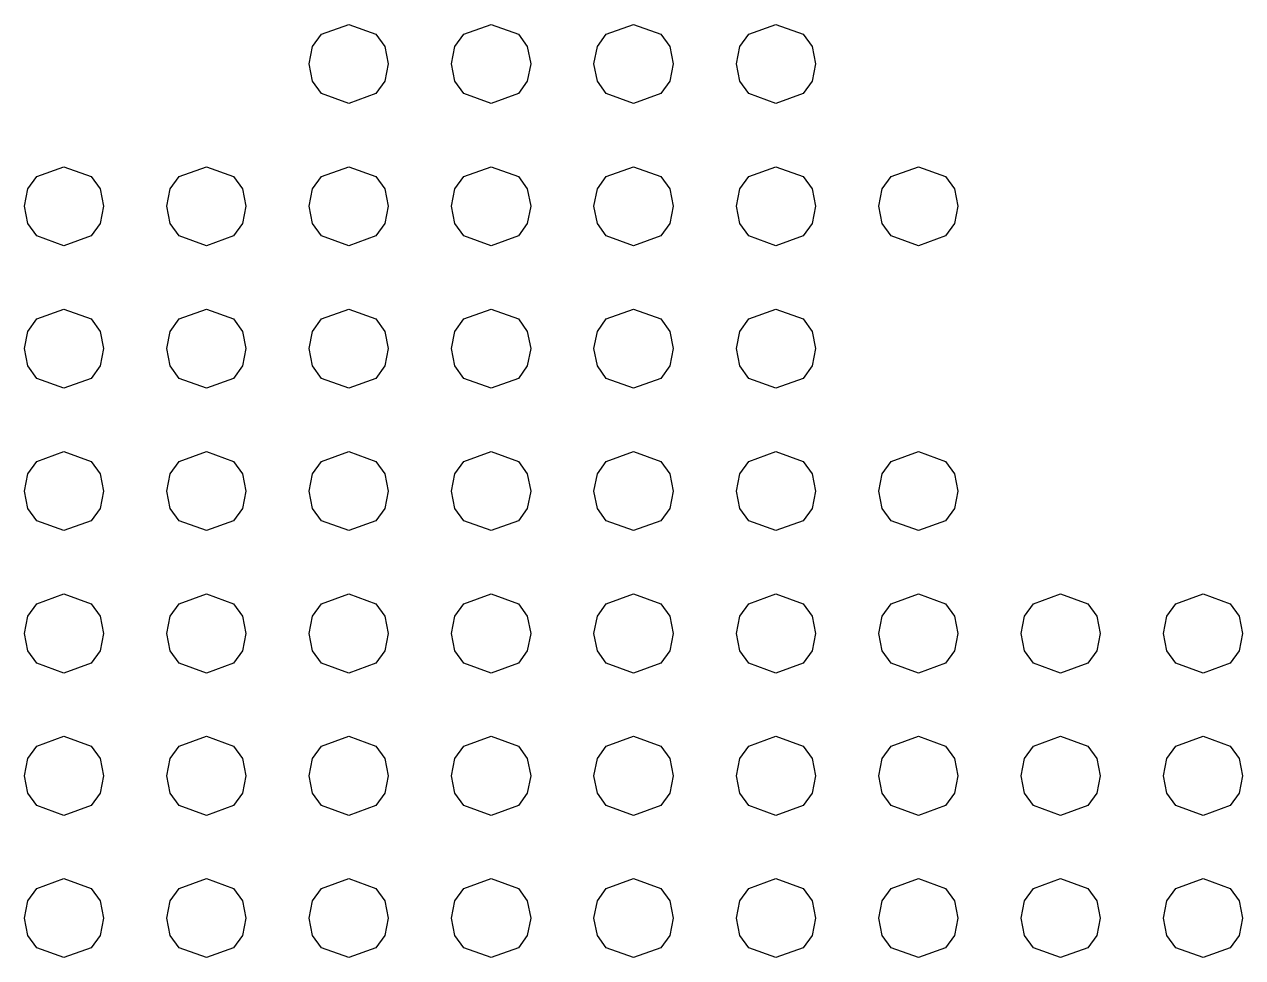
# Model space of a CAD drawing. Extents: x 46 to 166, y 67 to 145.
# Drawn here: x 106.83 to 134.23, y 124.45 to 145.44 of the extents above; entities that cross this region are included whole.
import ezdxf

# ---------------------------------------------------------------- set-up
doc = ezdxf.new("R2010")
doc.units = 0

msp = doc.modelspace()

# ---------------------------------------------------------------- linework, layer by layer
at = {"layer": 'Layer 1'}
for p, q in [((113.511762, 145.218243), (114.123785, 145.440657)), ((114.123785, 145.440657), (114.735808, 145.218243)), ((116.714762, 145.218243), (117.326785, 145.440657)), ((117.326785, 145.440657), (117.938808, 145.218243)), ((119.917762, 145.218243), (120.529785, 145.440657)), ((120.529785, 145.440657), (121.141808, 145.218243)), ((123.121762, 145.218243), (123.733785, 145.440657)), ((123.733785, 145.440657), (124.345808, 145.218243)), ((113.310073, 144.940225), (113.511762, 145.218243)), ((114.735808, 145.218243), (114.937497, 144.940225)), ((116.513073, 144.940225), (116.714762, 145.218243)), ((117.938808, 145.218243), (118.140497, 144.940225)), ((119.716073, 144.940225), (119.917762, 145.218243)), ((121.141808, 145.218243), (121.343497, 144.940225)), ((122.920073, 144.940225), (123.121762, 145.218243)), ((124.345808, 145.218243), (124.547497, 144.940225)), ((113.23357, 144.551), (113.310073, 144.940225)), ((114.937497, 144.940225), (115.014, 144.551)), ((116.43657, 144.551), (116.513073, 144.940225)), ((118.140497, 144.940225), (118.217, 144.551)), ((119.63957, 144.551), (119.716073, 144.940225)), ((121.343497, 144.940225), (121.42, 144.551)), ((122.84357, 144.551), (122.920073, 144.940225)), ((124.547497, 144.940225), (124.624, 144.551)), ((113.310073, 144.161414), (113.23357, 144.551)), ((115.014, 144.551), (114.937497, 144.161414)), ((116.513073, 144.161414), (116.43657, 144.551)), ((118.217, 144.551), (118.140497, 144.161414)), ((119.716073, 144.161414), (119.63957, 144.551)), ((121.42, 144.551), (121.343497, 144.161414)), ((122.920073, 144.161414), (122.84357, 144.551)), ((124.624, 144.551), (124.547497, 144.161414)), ((113.511762, 143.883138), (113.310073, 144.161414)), ((114.937497, 144.161414), (114.735808, 143.883138)), ((116.714762, 143.883138), (116.513073, 144.161414)), ((118.140497, 144.161414), (117.938808, 143.883138)), ((119.917762, 143.883138), (119.716073, 144.161414)), ((121.343497, 144.161414), (121.141808, 143.883138)), ((123.121762, 143.883138), (122.920073, 144.161414)), ((124.547497, 144.161414), (124.345808, 143.883138)), ((114.123785, 143.660517), (113.511762, 143.883138)), ((114.735808, 143.883138), (114.123785, 143.660517)), ((117.326785, 143.660517), (116.714762, 143.883138)), ((117.938808, 143.883138), (117.326785, 143.660517)), ((120.529785, 143.660517), (119.917762, 143.883138)), ((121.141808, 143.883138), (120.529785, 143.660517)), ((123.733785, 143.660517), (123.121762, 143.883138)), ((124.345808, 143.883138), (123.733785, 143.660517)), ((107.10569, 142.015862), (107.717335, 142.238483)), ((107.717335, 142.238483), (108.32898, 142.015862)), ((110.30969, 142.015862), (110.921335, 142.238483)), ((110.921335, 142.238483), (111.53298, 142.015862)), ((113.511762, 142.015862), (114.123785, 142.238483)), ((114.123785, 142.238483), (114.735808, 142.015862)), ((116.714762, 142.015862), (117.326785, 142.238483)), ((117.326785, 142.238483), (117.938808, 142.015862)), ((119.917762, 142.015862), (120.529785, 142.238483)), ((120.529785, 142.238483), (121.141808, 142.015862)), ((123.121762, 142.015862), (123.733785, 142.238483)), ((123.733785, 142.238483), (124.345808, 142.015862)), ((126.324762, 142.015862), (126.936785, 142.238483)), ((126.936785, 142.238483), (127.548808, 142.015862)), ((106.904126, 141.737586), (107.10569, 142.015862)), ((108.32898, 142.015862), (108.530544, 141.737586)), ((110.108126, 141.737586), (110.30969, 142.015862)), ((111.53298, 142.015862), (111.734544, 141.737586)), ((113.310073, 141.737586), (113.511762, 142.015862)), ((114.735808, 142.015862), (114.937497, 141.737586)), ((116.513073, 141.737586), (116.714762, 142.015862)), ((117.938808, 142.015862), (118.140497, 141.737586)), ((119.716073, 141.737586), (119.917762, 142.015862)), ((121.141808, 142.015862), (121.343497, 141.737586)), ((122.920073, 141.737586), (123.121762, 142.015862)), ((124.345808, 142.015862), (124.547497, 141.737586)), ((126.123073, 141.737586), (126.324762, 142.015862)), ((127.548808, 142.015862), (127.750497, 141.737586)), ((106.82767, 141.348), (106.904126, 141.737586)), ((108.530544, 141.737586), (108.607, 141.348)), ((110.03167, 141.348), (110.108126, 141.737586)), ((111.734544, 141.737586), (111.811, 141.348)), ((113.23357, 141.348), (113.310073, 141.737586)), ((114.937497, 141.737586), (115.014, 141.348)), ((116.43657, 141.348), (116.513073, 141.737586)), ((118.140497, 141.737586), (118.217, 141.348)), ((119.63957, 141.348), (119.716073, 141.737586)), ((121.343497, 141.737586), (121.42, 141.348)), ((122.84357, 141.348), (122.920073, 141.737586)), ((124.547497, 141.737586), (124.624, 141.348)), ((126.04657, 141.348), (126.123073, 141.737586)), ((127.750497, 141.737586), (127.827, 141.348)), ((106.904126, 140.958414), (106.82767, 141.348)), ((108.607, 141.348), (108.530544, 140.958414)), ((110.108126, 140.958414), (110.03167, 141.348)), ((111.811, 141.348), (111.734544, 140.958414)), ((113.310073, 140.958414), (113.23357, 141.348)), ((115.014, 141.348), (114.937497, 140.958414)), ((116.513073, 140.958414), (116.43657, 141.348)), ((118.217, 141.348), (118.140497, 140.958414)), ((119.716073, 140.958414), (119.63957, 141.348)), ((121.42, 141.348), (121.343497, 140.958414)), ((122.920073, 140.958414), (122.84357, 141.348)), ((124.624, 141.348), (124.547497, 140.958414)), ((126.123073, 140.958414), (126.04657, 141.348)), ((127.827, 141.348), (127.750497, 140.958414)), ((107.10569, 140.680138), (106.904126, 140.958414)), ((108.530544, 140.958414), (108.32898, 140.680138)), ((110.30969, 140.680138), (110.108126, 140.958414)), ((111.734544, 140.958414), (111.53298, 140.680138)), ((113.511762, 140.680138), (113.310073, 140.958414)), ((114.937497, 140.958414), (114.735808, 140.680138)), ((116.714762, 140.680138), (116.513073, 140.958414)), ((118.140497, 140.958414), (117.938808, 140.680138)), ((119.917762, 140.680138), (119.716073, 140.958414)), ((121.343497, 140.958414), (121.141808, 140.680138)), ((123.121762, 140.680138), (122.920073, 140.958414)), ((124.547497, 140.958414), (124.345808, 140.680138)), ((126.324762, 140.680138), (126.123073, 140.958414)), ((127.750497, 140.958414), (127.548808, 140.680138)), ((107.717335, 140.457517), (107.10569, 140.680138)), ((108.32898, 140.680138), (107.717335, 140.457517)), ((110.921335, 140.457517), (110.30969, 140.680138)), ((111.53298, 140.680138), (110.921335, 140.457517)), ((114.123785, 140.457517), (113.511762, 140.680138)), ((114.735808, 140.680138), (114.123785, 140.457517)), ((117.326785, 140.457517), (116.714762, 140.680138)), ((117.938808, 140.680138), (117.326785, 140.457517)), ((120.529785, 140.457517), (119.917762, 140.680138)), ((121.141808, 140.680138), (120.529785, 140.457517)), ((123.733785, 140.457517), (123.121762, 140.680138)), ((124.345808, 140.680138), (123.733785, 140.457517)), ((126.936785, 140.457517), (126.324762, 140.680138)), ((127.548808, 140.680138), (126.936785, 140.457517)), ((107.10569, 138.812862), (107.717335, 139.035483)), ((107.717335, 139.035483), (108.32898, 138.812862)), ((110.30969, 138.812862), (110.921335, 139.035483)), ((110.921335, 139.035483), (111.53298, 138.812862)), ((113.511762, 138.812862), (114.123785, 139.035483)), ((114.123785, 139.035483), (114.735808, 138.812862)), ((116.714762, 138.812862), (117.326785, 139.035483)), ((117.326785, 139.035483), (117.938808, 138.812862)), ((119.917762, 138.812862), (120.529785, 139.035483)), ((120.529785, 139.035483), (121.141808, 138.812862)), ((123.121762, 138.812862), (123.733785, 139.035483)), ((123.733785, 139.035483), (124.345808, 138.812862)), ((106.904126, 138.534586), (107.10569, 138.812862)), ((108.32898, 138.812862), (108.530544, 138.534586)), ((110.108126, 138.534586), (110.30969, 138.812862)), ((111.53298, 138.812862), (111.734544, 138.534586)), ((113.310073, 138.534586), (113.511762, 138.812862)), ((114.735808, 138.812862), (114.937497, 138.534586)), ((116.513073, 138.534586), (116.714762, 138.812862)), ((117.938808, 138.812862), (118.140497, 138.534586)), ((119.716073, 138.534586), (119.917762, 138.812862)), ((121.141808, 138.812862), (121.343497, 138.534586)), ((122.920073, 138.534586), (123.121762, 138.812862)), ((124.345808, 138.812862), (124.547497, 138.534586)), ((106.82767, 138.145), (106.904126, 138.534586)), ((108.530544, 138.534586), (108.607, 138.145)), ((110.03167, 138.145), (110.108126, 138.534586)), ((111.734544, 138.534586), (111.811, 138.145)), ((113.23357, 138.145), (113.310073, 138.534586)), ((114.937497, 138.534586), (115.014, 138.145)), ((116.43657, 138.145), (116.513073, 138.534586)), ((118.140497, 138.534586), (118.217, 138.145)), ((119.63957, 138.145), (119.716073, 138.534586)), ((121.343497, 138.534586), (121.42, 138.145)), ((122.84357, 138.145), (122.920073, 138.534586)), ((124.547497, 138.534586), (124.624, 138.145)), ((106.904126, 137.755414), (106.82767, 138.145)), ((108.607, 138.145), (108.530544, 137.755414)), ((110.108126, 137.755414), (110.03167, 138.145)), ((111.811, 138.145), (111.734544, 137.755414)), ((113.310073, 137.755414), (113.23357, 138.145)), ((115.014, 138.145), (114.937497, 137.755414)), ((116.513073, 137.755414), (116.43657, 138.145)), ((118.217, 138.145), (118.140497, 137.755414)), ((119.716073, 137.755414), (119.63957, 138.145)), ((121.42, 138.145), (121.343497, 137.755414)), ((122.920073, 137.755414), (122.84357, 138.145)), ((124.624, 138.145), (124.547497, 137.755414)), ((107.10569, 137.477138), (106.904126, 137.755414)), ((108.530544, 137.755414), (108.32898, 137.477138)), ((110.30969, 137.477138), (110.108126, 137.755414)), ((111.734544, 137.755414), (111.53298, 137.477138)), ((113.511762, 137.477138), (113.310073, 137.755414)), ((114.937497, 137.755414), (114.735808, 137.477138)), ((116.714762, 137.477138), (116.513073, 137.755414)), ((118.140497, 137.755414), (117.938808, 137.477138)), ((119.917762, 137.477138), (119.716073, 137.755414)), ((121.343497, 137.755414), (121.141808, 137.477138)), ((123.121762, 137.477138), (122.920073, 137.755414)), ((124.547497, 137.755414), (124.345808, 137.477138)), ((107.717335, 137.254518), (107.10569, 137.477138)), ((108.32898, 137.477138), (107.717335, 137.254518)), ((110.921335, 137.254518), (110.30969, 137.477138)), ((111.53298, 137.477138), (110.921335, 137.254518)), ((114.123785, 137.254518), (113.511762, 137.477138)), ((114.735808, 137.477138), (114.123785, 137.254518)), ((117.326785, 137.254518), (116.714762, 137.477138)), ((117.938808, 137.477138), (117.326785, 137.254518)), ((120.529785, 137.254518), (119.917762, 137.477138)), ((121.141808, 137.477138), (120.529785, 137.254518)), ((123.733785, 137.254518), (123.121762, 137.477138)), ((124.345808, 137.477138), (123.733785, 137.254518)), ((107.10569, 135.609862), (107.717335, 135.832483)), ((107.717335, 135.832483), (108.32898, 135.609862)), ((110.30969, 135.609862), (110.921335, 135.832483)), ((110.921335, 135.832483), (111.53298, 135.609862)), ((113.511762, 135.609862), (114.123785, 135.832483)), ((114.123785, 135.832483), (114.735808, 135.609862)), ((116.714762, 135.609862), (117.326785, 135.832483)), ((117.326785, 135.832483), (117.938808, 135.609862)), ((119.917762, 135.609862), (120.529785, 135.832483)), ((120.529785, 135.832483), (121.141808, 135.609862)), ((123.121762, 135.609862), (123.733785, 135.832483)), ((123.733785, 135.832483), (124.345808, 135.609862)), ((126.324762, 135.609862), (126.936785, 135.832483)), ((126.936785, 135.832483), (127.548808, 135.609862)), ((106.904126, 135.331586), (107.10569, 135.609862)), ((108.32898, 135.609862), (108.530544, 135.331586)), ((110.108126, 135.331586), (110.30969, 135.609862)), ((111.53298, 135.609862), (111.734544, 135.331586)), ((113.310073, 135.331586), (113.511762, 135.609862)), ((114.735808, 135.609862), (114.937497, 135.331586)), ((116.513073, 135.331586), (116.714762, 135.609862)), ((117.938808, 135.609862), (118.140497, 135.331586)), ((119.716073, 135.331586), (119.917762, 135.609862)), ((121.141808, 135.609862), (121.343497, 135.331586)), ((122.920073, 135.331586), (123.121762, 135.609862)), ((124.345808, 135.609862), (124.547497, 135.331586)), ((126.123073, 135.331586), (126.324762, 135.609862)), ((127.548808, 135.609862), (127.750497, 135.331586)), ((106.82767, 134.942), (106.904126, 135.331586)), ((108.530544, 135.331586), (108.607, 134.942)), ((110.03167, 134.942), (110.108126, 135.331586)), ((111.734544, 135.331586), (111.811, 134.942)), ((113.23357, 134.942), (113.310073, 135.331586)), ((114.937497, 135.331586), (115.014, 134.942)), ((116.43657, 134.942), (116.513073, 135.331586)), ((118.140497, 135.331586), (118.217, 134.942)), ((119.63957, 134.942), (119.716073, 135.331586)), ((121.343497, 135.331586), (121.42, 134.942)), ((122.84357, 134.942), (122.920073, 135.331586)), ((124.547497, 135.331586), (124.624, 134.942)), ((126.04657, 134.942), (126.123073, 135.331586)), ((127.750497, 135.331586), (127.827, 134.942)), ((106.904126, 134.552414), (106.82767, 134.942)), ((108.607, 134.942), (108.530544, 134.552414)), ((110.108126, 134.552414), (110.03167, 134.942)), ((111.811, 134.942), (111.734544, 134.552414)), ((113.310073, 134.552414), (113.23357, 134.942)), ((115.014, 134.942), (114.937497, 134.552414)), ((116.513073, 134.552414), (116.43657, 134.942)), ((118.217, 134.942), (118.140497, 134.552414)), ((119.716073, 134.552414), (119.63957, 134.942)), ((121.42, 134.942), (121.343497, 134.552414)), ((122.920073, 134.552414), (122.84357, 134.942)), ((124.624, 134.942), (124.547497, 134.552414)), ((126.123073, 134.552414), (126.04657, 134.942)), ((127.827, 134.942), (127.750497, 134.552414)), ((107.10569, 134.274138), (106.904126, 134.552414)), ((108.530544, 134.552414), (108.32898, 134.274138)), ((110.30969, 134.274138), (110.108126, 134.552414)), ((111.734544, 134.552414), (111.53298, 134.274138)), ((113.511762, 134.274138), (113.310073, 134.552414)), ((114.937497, 134.552414), (114.735808, 134.274138)), ((116.714762, 134.274138), (116.513073, 134.552414)), ((118.140497, 134.552414), (117.938808, 134.274138)), ((119.917762, 134.274138), (119.716073, 134.552414)), ((121.343497, 134.552414), (121.141808, 134.274138)), ((123.121762, 134.274138), (122.920073, 134.552414)), ((124.547497, 134.552414), (124.345808, 134.274138)), ((126.324762, 134.274138), (126.123073, 134.552414)), ((127.750497, 134.552414), (127.548808, 134.274138)), ((107.717335, 134.051517), (107.10569, 134.274138)), ((108.32898, 134.274138), (107.717335, 134.051517)), ((110.921335, 134.051517), (110.30969, 134.274138)), ((111.53298, 134.274138), (110.921335, 134.051517)), ((114.123785, 134.051517), (113.511762, 134.274138)), ((114.735808, 134.274138), (114.123785, 134.051517)), ((117.326785, 134.051517), (116.714762, 134.274138)), ((117.938808, 134.274138), (117.326785, 134.051517)), ((120.529785, 134.051517), (119.917762, 134.274138)), ((121.141808, 134.274138), (120.529785, 134.051517)), ((123.733785, 134.051517), (123.121762, 134.274138)), ((124.345808, 134.274138), (123.733785, 134.051517)), ((126.936785, 134.051517), (126.324762, 134.274138)), ((127.548808, 134.274138), (126.936785, 134.051517)), ((107.10569, 132.405862), (107.717335, 132.628483)), ((107.717335, 132.628483), (108.32898, 132.405862)), ((110.30969, 132.405862), (110.921335, 132.628483)), ((110.921335, 132.628483), (111.53298, 132.405862)), ((113.511762, 132.405862), (114.123785, 132.628483)), ((114.123785, 132.628483), (114.735808, 132.405862)), ((116.714762, 132.405862), (117.326785, 132.628483)), ((117.326785, 132.628483), (117.938808, 132.405862)), ((119.917762, 132.405862), (120.529785, 132.628483)), ((120.529785, 132.628483), (121.141808, 132.405862)), ((123.121762, 132.405862), (123.733785, 132.628483)), ((123.733785, 132.628483), (124.345808, 132.405862)), ((126.324762, 132.405862), (126.936785, 132.628483)), ((126.936785, 132.628483), (127.548808, 132.405862)), ((129.524762, 132.405862), (130.136785, 132.628483)), ((130.136785, 132.628483), (130.748808, 132.405862)), ((132.727762, 132.405862), (133.339785, 132.628483)), ((133.339785, 132.628483), (133.951808, 132.405862)), ((106.904126, 132.127586), (107.10569, 132.405862)), ((108.32898, 132.405862), (108.530544, 132.127586)), ((110.108126, 132.127586), (110.30969, 132.405862)), ((111.53298, 132.405862), (111.734544, 132.127586)), ((113.310073, 132.127586), (113.511762, 132.405862)), ((114.735808, 132.405862), (114.937497, 132.127586)), ((116.513073, 132.127586), (116.714762, 132.405862)), ((117.938808, 132.405862), (118.140497, 132.127586)), ((119.716073, 132.127586), (119.917762, 132.405862)), ((121.141808, 132.405862), (121.343497, 132.127586)), ((122.920073, 132.127586), (123.121762, 132.405862)), ((124.345808, 132.405862), (124.547497, 132.127586)), ((126.123073, 132.127586), (126.324762, 132.405862)), ((127.548808, 132.405862), (127.750497, 132.127586)), ((129.323073, 132.127586), (129.524762, 132.405862)), ((130.748808, 132.405862), (130.950497, 132.127586)), ((132.526073, 132.127586), (132.727762, 132.405862)), ((133.951808, 132.405862), (134.153497, 132.127586)), ((106.82767, 131.738), (106.904126, 132.127586)), ((108.530544, 132.127586), (108.607, 131.738)), ((110.03167, 131.738), (110.108126, 132.127586)), ((111.734544, 132.127586), (111.811, 131.738)), ((113.23357, 131.738), (113.310073, 132.127586)), ((114.937497, 132.127586), (115.014, 131.738)), ((116.43657, 131.738), (116.513073, 132.127586)), ((118.140497, 132.127586), (118.217, 131.738)), ((119.63957, 131.738), (119.716073, 132.127586)), ((121.343497, 132.127586), (121.42, 131.738)), ((122.84357, 131.738), (122.920073, 132.127586)), ((124.547497, 132.127586), (124.624, 131.738)), ((126.04657, 131.738), (126.123073, 132.127586)), ((127.750497, 132.127586), (127.827, 131.738)), ((129.24657, 131.738), (129.323073, 132.127586)), ((130.950497, 132.127586), (131.027, 131.738)), ((132.44957, 131.738), (132.526073, 132.127586)), ((134.153497, 132.127586), (134.23, 131.738)), ((106.904126, 131.348775), (106.82767, 131.738)), ((108.607, 131.738), (108.530544, 131.348775)), ((110.108126, 131.348775), (110.03167, 131.738)), ((111.811, 131.738), (111.734544, 131.348775)), ((113.310073, 131.348775), (113.23357, 131.738)), ((115.014, 131.738), (114.937497, 131.348775)), ((116.513073, 131.348775), (116.43657, 131.738)), ((118.217, 131.738), (118.140497, 131.348775)), ((119.716073, 131.348775), (119.63957, 131.738)), ((121.42, 131.738), (121.343497, 131.348775)), ((122.920073, 131.348775), (122.84357, 131.738)), ((124.624, 131.738), (124.547497, 131.348775)), ((126.123073, 131.348775), (126.04657, 131.738)), ((127.827, 131.738), (127.750497, 131.348775)), ((129.323073, 131.348775), (129.24657, 131.738)), ((131.027, 131.738), (130.950497, 131.348775)), ((132.526073, 131.348775), (132.44957, 131.738)), ((134.23, 131.738), (134.153497, 131.348775)), ((107.10569, 131.070757), (106.904126, 131.348775)), ((108.530544, 131.348775), (108.32898, 131.070757)), ((110.30969, 131.070757), (110.108126, 131.348775)), ((111.734544, 131.348775), (111.53298, 131.070757)), ((113.511762, 131.070757), (113.310073, 131.348775)), ((114.937497, 131.348775), (114.735808, 131.070757)), ((116.714762, 131.070757), (116.513073, 131.348775)), ((118.140497, 131.348775), (117.938808, 131.070757)), ((119.917762, 131.070757), (119.716073, 131.348775)), ((121.343497, 131.348775), (121.141808, 131.070757)), ((123.121762, 131.070757), (122.920073, 131.348775)), ((124.547497, 131.348775), (124.345808, 131.070757)), ((126.324762, 131.070757), (126.123073, 131.348775)), ((127.750497, 131.348775), (127.548808, 131.070757)), ((129.524762, 131.070757), (129.323073, 131.348775)), ((130.950497, 131.348775), (130.748808, 131.070757)), ((132.727762, 131.070757), (132.526073, 131.348775)), ((134.153497, 131.348775), (133.951808, 131.070757)), ((107.717335, 130.848343), (107.10569, 131.070757)), ((108.32898, 131.070757), (107.717335, 130.848343)), ((110.921335, 130.848343), (110.30969, 131.070757)), ((111.53298, 131.070757), (110.921335, 130.848343)), ((114.123785, 130.848343), (113.511762, 131.070757)), ((114.735808, 131.070757), (114.123785, 130.848343)), ((117.326785, 130.848343), (116.714762, 131.070757)), ((117.938808, 131.070757), (117.326785, 130.848343)), ((120.529785, 130.848343), (119.917762, 131.070757)), ((121.141808, 131.070757), (120.529785, 130.848343)), ((123.733785, 130.848343), (123.121762, 131.070757)), ((124.345808, 131.070757), (123.733785, 130.848343)), ((126.936785, 130.848343), (126.324762, 131.070757)), ((127.548808, 131.070757), (126.936785, 130.848343)), ((130.136785, 130.848343), (129.524762, 131.070757)), ((130.748808, 131.070757), (130.136785, 130.848343)), ((133.339785, 130.848343), (132.727762, 131.070757)), ((133.951808, 131.070757), (133.339785, 130.848343)), ((107.10569, 129.202862), (107.717335, 129.425482)), ((107.717335, 129.425482), (108.32898, 129.202862)), ((110.30969, 129.202862), (110.921335, 129.425482)), ((110.921335, 129.425482), (111.53298, 129.202862)), ((113.511762, 129.202862), (114.123785, 129.425482)), ((114.123785, 129.425482), (114.735808, 129.202862)), ((116.714762, 129.202862), (117.326785, 129.425482)), ((117.326785, 129.425482), (117.938808, 129.202862)), ((119.917762, 129.202862), (120.529785, 129.425482)), ((120.529785, 129.425482), (121.141808, 129.202862)), ((123.121762, 129.202862), (123.733785, 129.425482)), ((123.733785, 129.425482), (124.345808, 129.202862)), ((126.324762, 129.202862), (126.936785, 129.425482)), ((126.936785, 129.425482), (127.548808, 129.202862)), ((129.524762, 129.202862), (130.136785, 129.425482)), ((130.136785, 129.425482), (130.748808, 129.202862)), ((132.727762, 129.202862), (133.339785, 129.425482)), ((133.339785, 129.425482), (133.951808, 129.202862)), ((106.904126, 128.924586), (107.10569, 129.202862)), ((108.32898, 129.202862), (108.530544, 128.924586)), ((110.108126, 128.924586), (110.30969, 129.202862)), ((111.53298, 129.202862), (111.734544, 128.924586)), ((113.310073, 128.924586), (113.511762, 129.202862)), ((114.735808, 129.202862), (114.937497, 128.924586)), ((116.513073, 128.924586), (116.714762, 129.202862)), ((117.938808, 129.202862), (118.140497, 128.924586)), ((119.716073, 128.924586), (119.917762, 129.202862)), ((121.141808, 129.202862), (121.343497, 128.924586)), ((122.920073, 128.924586), (123.121762, 129.202862)), ((124.345808, 129.202862), (124.547497, 128.924586)), ((126.123073, 128.924586), (126.324762, 129.202862)), ((127.548808, 129.202862), (127.750497, 128.924586)), ((129.323073, 128.924586), (129.524762, 129.202862)), ((130.748808, 129.202862), (130.950497, 128.924586)), ((132.526073, 128.924586), (132.727762, 129.202862)), ((133.951808, 129.202862), (134.153497, 128.924586)), ((106.82767, 128.535), (106.904126, 128.924586)), ((108.530544, 128.924586), (108.607, 128.535)), ((110.03167, 128.535), (110.108126, 128.924586)), ((111.734544, 128.924586), (111.811, 128.535)), ((113.23357, 128.535), (113.310073, 128.924586)), ((114.937497, 128.924586), (115.014, 128.535)), ((116.43657, 128.535), (116.513073, 128.924586)), ((118.140497, 128.924586), (118.217, 128.535)), ((119.63957, 128.535), (119.716073, 128.924586)), ((121.343497, 128.924586), (121.42, 128.535)), ((122.84357, 128.535), (122.920073, 128.924586)), ((124.547497, 128.924586), (124.624, 128.535)), ((126.04657, 128.535), (126.123073, 128.924586)), ((127.750497, 128.924586), (127.827, 128.535)), ((129.24657, 128.535), (129.323073, 128.924586)), ((130.950497, 128.924586), (131.027, 128.535)), ((132.44957, 128.535), (132.526073, 128.924586)), ((134.153497, 128.924586), (134.23, 128.535)), ((106.904126, 128.145775), (106.82767, 128.535)), ((108.607, 128.535), (108.530544, 128.145775)), ((110.108126, 128.145775), (110.03167, 128.535)), ((111.811, 128.535), (111.734544, 128.145775)), ((113.310073, 128.145775), (113.23357, 128.535)), ((115.014, 128.535), (114.937497, 128.145775)), ((116.513073, 128.145775), (116.43657, 128.535)), ((118.217, 128.535), (118.140497, 128.145775)), ((119.716073, 128.145775), (119.63957, 128.535)), ((121.42, 128.535), (121.343497, 128.145775)), ((122.920073, 128.145775), (122.84357, 128.535)), ((124.624, 128.535), (124.547497, 128.145775)), ((126.123073, 128.145775), (126.04657, 128.535)), ((127.827, 128.535), (127.750497, 128.145775)), ((129.323073, 128.145775), (129.24657, 128.535)), ((131.027, 128.535), (130.950497, 128.145775)), ((132.526073, 128.145775), (132.44957, 128.535)), ((134.23, 128.535), (134.153497, 128.145775)), ((107.10569, 127.867757), (106.904126, 128.145775)), ((108.530544, 128.145775), (108.32898, 127.867757)), ((110.30969, 127.867757), (110.108126, 128.145775)), ((111.734544, 128.145775), (111.53298, 127.867757)), ((113.511762, 127.867757), (113.310073, 128.145775)), ((114.937497, 128.145775), (114.735808, 127.867757)), ((116.714762, 127.867757), (116.513073, 128.145775)), ((118.140497, 128.145775), (117.938808, 127.867757)), ((119.917762, 127.867757), (119.716073, 128.145775)), ((121.343497, 128.145775), (121.141808, 127.867757)), ((123.121762, 127.867757), (122.920073, 128.145775)), ((124.547497, 128.145775), (124.345808, 127.867757)), ((126.324762, 127.867757), (126.123073, 128.145775)), ((127.750497, 128.145775), (127.548808, 127.867757)), ((129.524762, 127.867757), (129.323073, 128.145775)), ((130.950497, 128.145775), (130.748808, 127.867757)), ((132.727762, 127.867757), (132.526073, 128.145775)), ((134.153497, 128.145775), (133.951808, 127.867757)), ((107.717335, 127.645342), (107.10569, 127.867757)), ((108.32898, 127.867757), (107.717335, 127.645342)), ((110.921335, 127.645342), (110.30969, 127.867757)), ((111.53298, 127.867757), (110.921335, 127.645342)), ((114.123785, 127.645342), (113.511762, 127.867757)), ((114.735808, 127.867757), (114.123785, 127.645342)), ((117.326785, 127.645342), (116.714762, 127.867757)), ((117.938808, 127.867757), (117.326785, 127.645342)), ((120.529785, 127.645342), (119.917762, 127.867757)), ((121.141808, 127.867757), (120.529785, 127.645342)), ((123.733785, 127.645342), (123.121762, 127.867757)), ((124.345808, 127.867757), (123.733785, 127.645342)), ((126.936785, 127.645342), (126.324762, 127.867757)), ((127.548808, 127.867757), (126.936785, 127.645342)), ((130.136785, 127.645342), (129.524762, 127.867757)), ((130.748808, 127.867757), (130.136785, 127.645342)), ((133.339785, 127.645342), (132.727762, 127.867757)), ((133.951808, 127.867757), (133.339785, 127.645342)), ((107.10569, 126.002862), (107.717335, 126.225482)), ((107.717335, 126.225482), (108.32898, 126.002862)), ((110.30969, 126.002862), (110.921335, 126.225482)), ((110.921335, 126.225482), (111.53298, 126.002862)), ((113.511762, 126.002862), (114.123785, 126.225482)), ((114.123785, 126.225482), (114.735808, 126.002862)), ((116.714762, 126.002862), (117.326785, 126.225482)), ((117.326785, 126.225482), (117.938808, 126.002862)), ((119.917762, 126.002862), (120.529785, 126.225482)), ((120.529785, 126.225482), (121.141808, 126.002862)), ((123.121762, 126.002862), (123.733785, 126.225482)), ((123.733785, 126.225482), (124.345808, 126.002862)), ((126.324762, 126.002862), (126.936785, 126.225482)), ((126.936785, 126.225482), (127.548808, 126.002862)), ((129.524762, 126.002862), (130.136785, 126.225482)), ((130.136785, 126.225482), (130.748808, 126.002862)), ((132.727762, 126.002862), (133.339785, 126.225482)), ((133.339785, 126.225482), (133.951808, 126.002862)), ((106.904126, 125.724586), (107.10569, 126.002862)), ((108.32898, 126.002862), (108.530544, 125.724586)), ((110.108126, 125.724586), (110.30969, 126.002862)), ((111.53298, 126.002862), (111.734544, 125.724586)), ((113.310073, 125.724586), (113.511762, 126.002862)), ((114.735808, 126.002862), (114.937497, 125.724586)), ((116.513073, 125.724586), (116.714762, 126.002862)), ((117.938808, 126.002862), (118.140497, 125.724586)), ((119.716073, 125.724586), (119.917762, 126.002862)), ((121.141808, 126.002862), (121.343497, 125.724586)), ((122.920073, 125.724586), (123.121762, 126.002862)), ((124.345808, 126.002862), (124.547497, 125.724586)), ((126.123073, 125.724586), (126.324762, 126.002862)), ((127.548808, 126.002862), (127.750497, 125.724586)), ((129.323073, 125.724586), (129.524762, 126.002862)), ((130.748808, 126.002862), (130.950497, 125.724586)), ((132.526073, 125.724586), (132.727762, 126.002862)), ((133.951808, 126.002862), (134.153497, 125.724586)), ((106.82767, 125.335), (106.904126, 125.724586)), ((108.530544, 125.724586), (108.607, 125.335)), ((110.03167, 125.335), (110.108126, 125.724586)), ((111.734544, 125.724586), (111.811, 125.335)), ((113.23357, 125.335), (113.310073, 125.724586)), ((114.937497, 125.724586), (115.014, 125.335)), ((116.43657, 125.335), (116.513073, 125.724586)), ((118.140497, 125.724586), (118.217, 125.335)), ((119.63957, 125.335), (119.716073, 125.724586)), ((121.343497, 125.724586), (121.42, 125.335)), ((122.84357, 125.335), (122.920073, 125.724586)), ((124.547497, 125.724586), (124.624, 125.335)), ((126.04657, 125.335), (126.123073, 125.724586)), ((127.750497, 125.724586), (127.827, 125.335)), ((129.24657, 125.335), (129.323073, 125.724586)), ((130.950497, 125.724586), (131.027, 125.335)), ((132.44957, 125.335), (132.526073, 125.724586)), ((134.153497, 125.724586), (134.23, 125.335)), ((106.904126, 124.945775), (106.82767, 125.335)), ((108.607, 125.335), (108.530544, 124.945775)), ((110.108126, 124.945775), (110.03167, 125.335)), ((111.811, 125.335), (111.734544, 124.945775)), ((113.310073, 124.945775), (113.23357, 125.335)), ((115.014, 125.335), (114.937497, 124.945775)), ((116.513073, 124.945775), (116.43657, 125.335)), ((118.217, 125.335), (118.140497, 124.945775)), ((119.716073, 124.945775), (119.63957, 125.335)), ((121.42, 125.335), (121.343497, 124.945775)), ((122.920073, 124.945775), (122.84357, 125.335)), ((124.624, 125.335), (124.547497, 124.945775)), ((126.123073, 124.945775), (126.04657, 125.335)), ((127.827, 125.335), (127.750497, 124.945775)), ((129.323073, 124.945775), (129.24657, 125.335)), ((131.027, 125.335), (130.950497, 124.945775)), ((132.526073, 124.945775), (132.44957, 125.335)), ((134.23, 125.335), (134.153497, 124.945775)), ((107.10569, 124.667757), (106.904126, 124.945775)), ((108.530544, 124.945775), (108.32898, 124.667757)), ((110.30969, 124.667757), (110.108126, 124.945775)), ((111.734544, 124.945775), (111.53298, 124.667757)), ((113.511762, 124.667757), (113.310073, 124.945775)), ((114.937497, 124.945775), (114.735808, 124.667757)), ((116.714762, 124.667757), (116.513073, 124.945775)), ((118.140497, 124.945775), (117.938808, 124.667757)), ((119.917762, 124.667757), (119.716073, 124.945775)), ((121.343497, 124.945775), (121.141808, 124.667757)), ((123.121762, 124.667757), (122.920073, 124.945775)), ((124.547497, 124.945775), (124.345808, 124.667757)), ((126.324762, 124.667757), (126.123073, 124.945775)), ((127.750497, 124.945775), (127.548808, 124.667757)), ((129.524762, 124.667757), (129.323073, 124.945775)), ((130.950497, 124.945775), (130.748808, 124.667757)), ((132.727762, 124.667757), (132.526073, 124.945775)), ((134.153497, 124.945775), (133.951808, 124.667757)), ((107.717335, 124.445342), (107.10569, 124.667757)), ((108.32898, 124.667757), (107.717335, 124.445342)), ((110.921335, 124.445342), (110.30969, 124.667757)), ((111.53298, 124.667757), (110.921335, 124.445342)), ((114.123785, 124.445342), (113.511762, 124.667757)), ((114.735808, 124.667757), (114.123785, 124.445342)), ((117.326785, 124.445342), (116.714762, 124.667757)), ((117.938808, 124.667757), (117.326785, 124.445342)), ((120.529785, 124.445342), (119.917762, 124.667757)), ((121.141808, 124.667757), (120.529785, 124.445342)), ((123.733785, 124.445342), (123.121762, 124.667757)), ((124.345808, 124.667757), (123.733785, 124.445342)), ((126.936785, 124.445342), (126.324762, 124.667757)), ((127.548808, 124.667757), (126.936785, 124.445342)), ((130.136785, 124.445342), (129.524762, 124.667757)), ((130.748808, 124.667757), (130.136785, 124.445342)), ((133.339785, 124.445342), (132.727762, 124.667757)), ((133.951808, 124.667757), (133.339785, 124.445342))]:
    msp.add_line(p, q, dxfattribs=at)

doc.saveas('drawing.dxf')
